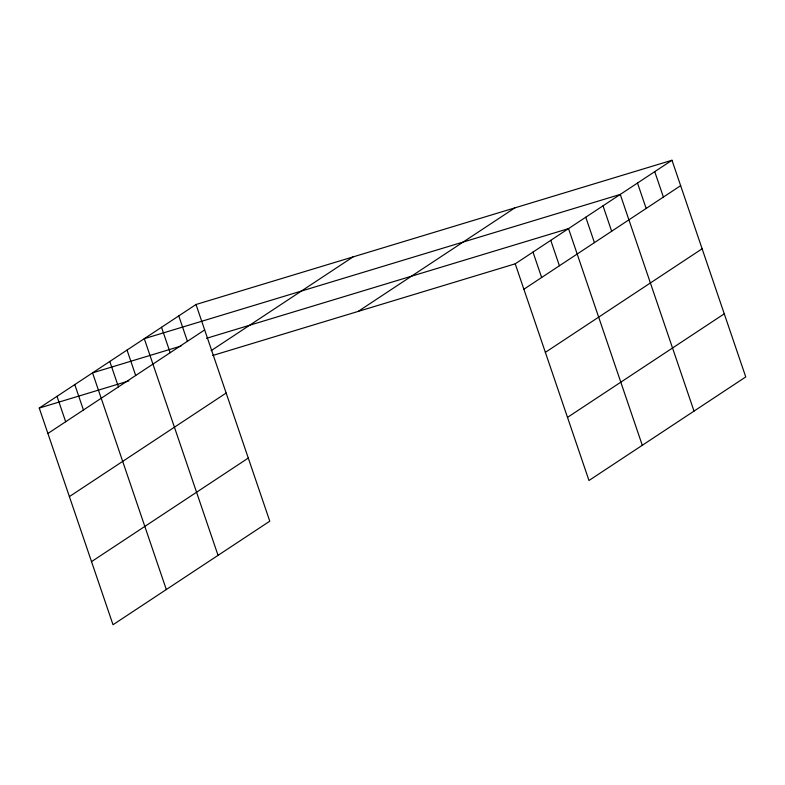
<?xml version="1.0" encoding="UTF-8"?>
<svg xmlns="http://www.w3.org/2000/svg" width="785" height="785" viewBox="0 0 785 785"><rect width="100%" height="100%" fill="white"/><g stroke="black" fill="none" stroke-linecap="round" stroke-linejoin="round"><path stroke-width="1.18" d="M196.014 304.501L269.775 521.181L113.011 624.742L39.25 408.063L196.014 304.501L671.989 160.258L745.75 376.937L588.986 480.498L515.225 263.819L671.989 160.258M47.905 433.477L204.659 329.926M211.126 350.679L353.083 256.901M69.384 496.591L226.149 393.04M358.156 311.419L514.911 207.858M91.531 561.628L248.286 458.067M523.88 289.233L680.634 185.672M545.369 352.347L702.124 248.796M567.506 417.375L724.261 313.823M180.972 346.057L92.551 372.855L166.312 589.535M206.573 338.296L568.526 228.612L642.287 445.281M39.25 408.063L128.838 380.911M212.735 355.487L515.225 263.819M654.739 171.65L663.394 197.064M637.498 183.042L646.153 208.457M694.018 411.114L620.258 194.435L144.283 338.678L218.044 555.358M603.008 205.827L611.662 231.241M585.767 217.219L594.422 242.634M550.756 240.347L559.411 265.762M532.995 252.083L541.64 277.498M178.764 315.894L187.419 341.308M161.524 327.286L170.178 352.7M127.033 350.071L135.687 375.485M109.792 361.463L118.447 386.877M74.781 384.591L83.436 410.005M57.02 396.327L65.665 421.741"/></g></svg>
